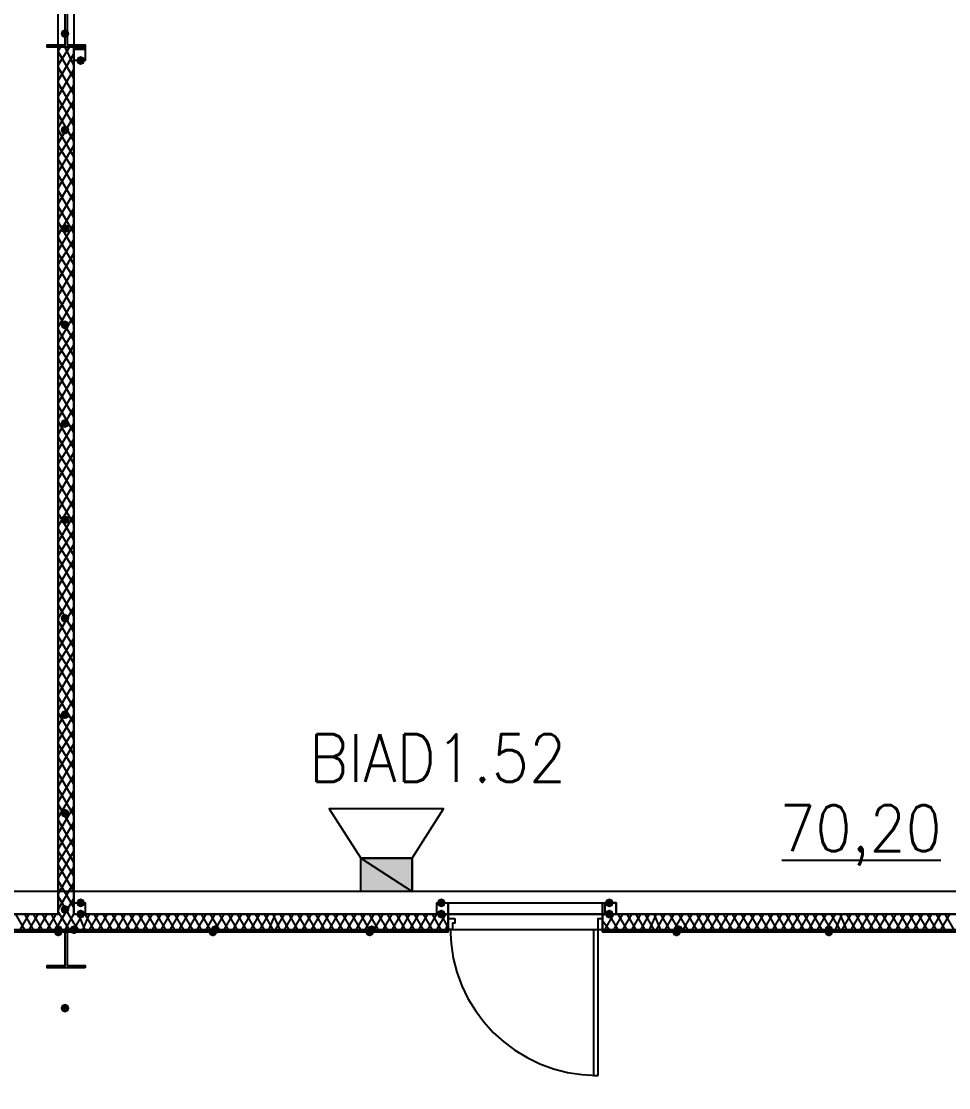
# Model space of a CAD drawing. Header units: millimetres. Extents: x 0 to 420, y 0 to 297.
# Drawn here: x 311 to 328.53, y 183.03 to 203.18 of the extents above; entities that cross this region are included whole.
import ezdxf

# ---------------------------------------------------------------- set-up
doc = ezdxf.new("R2010")
doc.units = ezdxf.units.MM
doc.layers.get('0').update_dxf_attribs({"linetype": 'CONTINUOUS'})
doc.styles.get("Standard").update_dxf_attribs({"font": 'STANDARD'})

msp = doc.modelspace()

# ---------------------------------------------------------------- hatches: boundary and pattern name
at = {"true_color": 0x000007}
for points in [[(311.912, 202.946), (311.887129, 202.886204), (311.827333, 202.861333), (311.767538, 202.886204), (311.742667, 202.946), (311.767537, 203.005796), (311.827333, 203.030667), (311.887129, 203.005796)], [(312.208333, 202.438), (312.183463, 202.378204), (312.123667, 202.353333), (312.063871, 202.378204), (312.039, 202.438), (312.063871, 202.497796), (312.123667, 202.522667), (312.183462, 202.497796)], [(311.912, 201.125667), (311.887129, 201.065871), (311.827333, 201.041), (311.767538, 201.065871), (311.742667, 201.125667), (311.767537, 201.185462), (311.827333, 201.210333), (311.887129, 201.185463)], [(311.912, 199.263), (311.887129, 199.203204), (311.827333, 199.178333), (311.767538, 199.203204), (311.742667, 199.263), (311.767537, 199.322796), (311.827333, 199.347667), (311.887129, 199.322796)], [(311.912, 197.442667), (311.887129, 197.382871), (311.827333, 197.358), (311.767538, 197.382871), (311.742667, 197.442667), (311.767537, 197.502462), (311.827333, 197.527333), (311.887129, 197.502463)], [(311.912, 195.58), (311.887129, 195.520204), (311.827333, 195.495333), (311.767538, 195.520204), (311.742667, 195.58), (311.767537, 195.639796), (311.827333, 195.664667), (311.887129, 195.639796)], [(311.912, 193.759667), (311.887129, 193.699871), (311.827333, 193.675), (311.767538, 193.699871), (311.742667, 193.759667), (311.767537, 193.819462), (311.827333, 193.844333), (311.887129, 193.819463)], [(311.912, 191.897), (311.887129, 191.837204), (311.827333, 191.812333), (311.767538, 191.837204), (311.742667, 191.897), (311.767537, 191.956796), (311.827333, 191.981667), (311.887129, 191.956796)], [(311.912, 190.076667), (311.887129, 190.016871), (311.827333, 189.992), (311.767538, 190.016871), (311.742667, 190.076667), (311.767537, 190.136462), (311.827333, 190.161333), (311.887129, 190.136463)], [(311.912, 188.214), (311.887129, 188.154204), (311.827333, 188.129333), (311.767538, 188.154204), (311.742667, 188.214), (311.767537, 188.273796), (311.827333, 188.298667), (311.887129, 188.273796)], [(312.208333, 186.520667), (312.183463, 186.460871), (312.123667, 186.436), (312.063871, 186.460871), (312.039, 186.520667), (312.063871, 186.580462), (312.123667, 186.605333), (312.183462, 186.580463)], [(319.024, 186.520667), (318.999129, 186.460871), (318.939333, 186.436), (318.879537, 186.460871), (318.854667, 186.520667), (318.879537, 186.580462), (318.939333, 186.605333), (318.999129, 186.580463)], [(322.199, 186.520667), (322.174129, 186.460871), (322.114333, 186.436), (322.054537, 186.460871), (322.029667, 186.520667), (322.054537, 186.580462), (322.114333, 186.605333), (322.174129, 186.580463)], [(311.912, 186.393667), (311.887129, 186.333871), (311.827333, 186.309), (311.767538, 186.333871), (311.742667, 186.393667), (311.767537, 186.453462), (311.827333, 186.478333), (311.887129, 186.453463)], [(312.208333, 186.309), (312.183463, 186.249204), (312.123667, 186.224333), (312.063871, 186.249204), (312.039, 186.309), (312.063871, 186.368796), (312.123667, 186.393667), (312.183462, 186.368796)], [(319.024, 186.309), (318.999129, 186.249204), (318.939333, 186.224333), (318.879537, 186.249204), (318.854667, 186.309), (318.879537, 186.368796), (318.939333, 186.393667), (318.999129, 186.368796)], [(322.199, 186.309), (322.174129, 186.249204), (322.114333, 186.224333), (322.054537, 186.249204), (322.029667, 186.309), (322.054537, 186.368796), (322.114333, 186.393667), (322.174129, 186.368796)], [(312.081333, 186.012667), (312.056462, 185.952871), (311.996667, 185.928), (311.936871, 185.952871), (311.912, 186.012667), (311.936871, 186.072462), (311.996667, 186.097333), (312.056462, 186.072463)], [(311.912, 184.531), (311.887129, 184.471204), (311.827333, 184.446333), (311.767538, 184.471204), (311.742667, 184.531), (311.767537, 184.590796), (311.827333, 184.615667), (311.887129, 184.590796)]]:
    msp.add_hatch(color=0, dxfattribs=at).paths.add_polyline_path(points, flags=0)
at = {"true_color": 0x000052}
h = msp.add_hatch(color=0, dxfattribs=at)
h.paths.add_polyline_path([(318.389, 187.367333), (317.415334, 187.367333), (318.389, 186.732333)], flags=0)
h.paths.add_polyline_path([(317.415334, 187.367333), (318.389, 186.732333), (317.415334, 186.732333)], flags=0)
at = {"true_color": 0x000007}
h = msp.add_hatch(color=0, dxfattribs=at)
h.paths.add_polyline_path([(311.700333, 186.012667), (304.630667, 186.012667), (311.700333, 185.970333)], flags=0)
h.paths.add_polyline_path([(304.630667, 186.012667), (311.700333, 185.970333), (304.630667, 185.970333)], flags=0)
at = {"true_color": 0x0000fe}
for points in [[(311.785, 186.012667), (311.760129, 185.952871), (311.700333, 185.928), (311.640538, 185.952871), (311.615667, 186.012667), (311.640537, 186.072462), (311.700333, 186.097333), (311.760129, 186.072463)], [(311.785, 186.012667), (311.760129, 185.952871), (311.700333, 185.928), (311.640538, 185.952871), (311.615667, 186.012667), (311.640537, 186.072462), (311.700333, 186.097333), (311.760129, 186.072463)], [(311.785, 185.970333), (311.760129, 185.910537), (311.700333, 185.885667), (311.640538, 185.910537), (311.615667, 185.970333), (311.640537, 186.030129), (311.700333, 186.055), (311.760129, 186.030129)], [(311.785, 185.970333), (311.760129, 185.910537), (311.700333, 185.885667), (311.640538, 185.910537), (311.615667, 185.970333), (311.640537, 186.030129), (311.700333, 186.055), (311.760129, 186.030129)], [(314.706, 185.970333), (314.681129, 185.910537), (314.621333, 185.885667), (314.561537, 185.910537), (314.536667, 185.970333), (314.561537, 186.030129), (314.621333, 186.055), (314.681129, 186.030129)], [(314.748333, 186.012667), (314.723462, 185.952871), (314.663667, 185.928), (314.603871, 185.952871), (314.579, 186.012667), (314.603871, 186.072462), (314.663667, 186.097333), (314.723462, 186.072463)], [(317.669333, 185.970333), (317.644462, 185.910537), (317.584667, 185.885667), (317.524871, 185.910537), (317.5, 185.970333), (317.524871, 186.030129), (317.584667, 186.055), (317.644462, 186.030129)], [(317.711667, 186.012667), (317.686796, 185.952871), (317.627, 185.928), (317.567204, 185.952871), (317.542333, 186.012667), (317.567204, 186.072462), (317.627, 186.097333), (317.686796, 186.072463)], [(323.469, 185.970333), (323.444129, 185.910537), (323.384333, 185.885667), (323.324537, 185.910537), (323.299667, 185.970333), (323.324537, 186.030129), (323.384333, 186.055), (323.444129, 186.030129)], [(323.511333, 186.012667), (323.486463, 185.952871), (323.426667, 185.928), (323.366871, 185.952871), (323.342, 186.012667), (323.366871, 186.072462), (323.426667, 186.097333), (323.486462, 186.072463)], [(326.347667, 186.012667), (326.322796, 185.952871), (326.263, 185.928), (326.203204, 185.952871), (326.178333, 186.012667), (326.203204, 186.072462), (326.263, 186.097333), (326.322796, 186.072463)], [(326.347667, 185.970333), (326.322796, 185.910537), (326.263, 185.885667), (326.203204, 185.910537), (326.178333, 185.970333), (326.203204, 186.030129), (326.263, 186.055), (326.322796, 186.030129)]]:
    msp.add_hatch(color=0, dxfattribs=at).paths.add_polyline_path(points, flags=0)
at = {"true_color": 0x000007}
h = msp.add_hatch(color=0, dxfattribs=at)
h.paths.add_polyline_path([(319.066333, 186.012667), (311.700333, 186.012667), (319.066333, 185.970333)], flags=0)
h.paths.add_polyline_path([(311.700333, 186.012667), (319.066333, 185.970333), (311.700333, 185.970333)], flags=0)
h = msp.add_hatch(color=0, dxfattribs=at)
h.paths.add_polyline_path([(329.099333, 186.012667), (321.987333, 186.012667), (329.099333, 185.970333)], flags=0)
h.paths.add_polyline_path([(321.987333, 186.012667), (329.099333, 185.970333), (321.987333, 185.970333)], flags=0)

# ---------------------------------------------------------------- linework, layer by layer
at = {"color": 0, "true_color": 0x00002b}
for points in [[(311.700333, 220.810667), (294.597667, 220.810667), (294.597667, 186.309), (311.700333, 186.309)], [(329.099333, 186.309), (329.099333, 220.810667), (311.996667, 220.810667), (311.996667, 186.309)]]:
    msp.add_lwpolyline(points, close=True, dxfattribs=at)
at = {"color": 0, "true_color": 0x000007}
for points in [[(312.208333, 202.692), (311.488667, 202.692), (311.488667, 202.734333), (311.827333, 202.734333), (311.827333, 203.369333), (311.488667, 203.369333), (311.488667, 203.411667), (312.208333, 203.411667), (312.208333, 203.369333), (311.869667, 203.369333), (311.869667, 202.734333), (312.208333, 202.734333)], [(312.208333, 202.438), (311.996667, 202.438), (311.996667, 202.649667), (312.208333, 202.649667), (312.208333, 202.438), (311.996667, 202.438), (311.996667, 202.692), (312.208333, 202.692)], [(312.208333, 186.309), (311.996667, 186.309), (311.996667, 186.520667), (312.208333, 186.520667), (312.208333, 186.309), (311.996667, 186.309), (311.996667, 186.520667), (312.208333, 186.520667)], [(318.854667, 186.520667), (319.066333, 186.520667), (319.066333, 186.309), (318.854667, 186.309), (318.854667, 186.520667), (319.066333, 186.520667), (319.066333, 186.309), (318.854667, 186.309)], [(321.987333, 186.520667), (322.241333, 186.520667), (322.241333, 186.309), (321.987333, 186.309)], [(322.029667, 186.520667), (322.029667, 186.309), (322.241333, 186.309), (322.241333, 186.520667)], [(319.193333, 186.224333), (319.193333, 186.139667), (319.151, 186.139667), (319.151, 186.012667), (319.066333, 186.012667), (319.066333, 186.224333)], [(321.987333, 186.224333), (321.987333, 186.012667), (321.902667, 186.012667), (321.902667, 186.139667), (321.902667, 186.224333)], [(311.700333, 186.012667), (304.630667, 186.012667), (311.700333, 185.970333)], [(304.630667, 186.012667), (311.700333, 185.970333), (304.630667, 185.970333)], [(304.630667, 185.970333), (304.630667, 186.012667), (311.700333, 186.012667), (311.700333, 185.970333), (304.630667, 185.970333), (311.700333, 185.970333), (311.700333, 186.012667), (304.630667, 186.012667)], [(312.208333, 185.293), (311.488667, 185.293), (311.488667, 185.335333), (311.827333, 185.335333), (311.827333, 185.970333), (311.488667, 185.970333), (311.488667, 186.012667), (312.208333, 186.012667), (312.208333, 185.970333), (311.869667, 185.970333), (311.869667, 185.335333), (312.208333, 185.335333)], [(319.066333, 186.012667), (311.700333, 186.012667), (319.066333, 185.970333)], [(311.700333, 186.012667), (319.066333, 185.970333), (311.700333, 185.970333)], [(319.066333, 186.012667), (311.700333, 186.012667), (311.700333, 185.970333), (319.066333, 185.970333)], [(319.066333, 186.012667), (311.700333, 186.012667), (311.700333, 185.970333), (319.066333, 185.970333)], [(321.902667, 183.261), (321.902667, 186.012667), (321.818, 186.012667), (321.818, 183.261)], [(329.099333, 186.012667), (321.987333, 186.012667), (329.099333, 185.970333)], [(321.987333, 186.012667), (329.099333, 185.970333), (321.987333, 185.970333)], [(321.987333, 185.970333), (321.987333, 186.012667), (329.099333, 186.012667), (329.099333, 185.970333), (321.987333, 185.970333), (329.099333, 185.970333), (329.099333, 186.012667), (321.987333, 186.012667)]]:
    msp.add_lwpolyline(points, close=True, dxfattribs=at)
for points in [[(311.827333, 202.692), (311.827333, 203.411667)], [(311.488667, 202.692), (311.488667, 202.734333)], [(311.658, 202.692), (311.658, 202.734333)], [(311.996667, 202.692), (311.996667, 202.734333)], [(312.208333, 202.692), (312.208333, 202.734333)], [(311.700333, 202.607333), (311.742667, 202.692)], [(311.700333, 202.353333), (311.912, 202.692)], [(311.996667, 186.309), (311.996667, 202.692), (311.700333, 202.692), (311.700333, 186.309)], [(311.996667, 202.099333), (311.700333, 202.607333)], [(311.700333, 202.057), (311.996667, 202.565)], [(311.996667, 202.353333), (311.827333, 202.692)], [(311.996667, 202.649667), (311.996667, 202.692)], [(312.123667, 202.649667), (312.123667, 202.692)], [(311.996667, 201.803), (311.700333, 202.311)], [(311.700333, 201.760667), (311.996667, 202.268667)], [(311.996667, 201.506667), (311.700333, 202.014667)], [(311.700333, 201.464333), (311.996667, 201.972333)], [(311.996667, 201.210333), (311.700333, 201.718333)], [(311.700333, 201.168), (311.996667, 201.676)], [(311.996667, 200.914), (311.700333, 201.422)], [(311.700333, 200.871667), (311.996667, 201.379667)], [(311.996667, 200.617667), (311.700333, 201.125667)], [(311.700333, 200.617667), (311.996667, 201.083333)], [(311.700333, 200.321333), (311.996667, 200.829333)], [(311.996667, 200.363667), (311.700333, 200.829333)], [(311.996667, 200.067333), (311.700333, 200.575333)], [(311.700333, 200.025), (311.996667, 200.533)], [(311.996667, 199.771), (311.700333, 200.279)], [(311.700333, 199.728667), (311.996667, 200.236667)], [(311.996667, 199.474667), (311.700333, 199.982667)], [(311.700333, 199.432333), (311.996667, 199.940333)], [(311.996667, 199.178333), (311.700333, 199.686333)], [(311.700333, 199.136), (311.996667, 199.644)], [(311.996667, 198.882), (311.700333, 199.39)], [(311.700333, 198.839667), (311.996667, 199.347667)], [(311.996667, 198.585667), (311.700333, 199.093667)], [(311.700333, 198.585667), (311.996667, 199.051333)], [(311.700333, 198.289333), (311.996667, 198.797333)], [(311.996667, 198.331667), (311.700333, 198.797333)], [(311.996667, 198.035333), (311.700333, 198.543333)], [(311.700333, 197.993), (311.996667, 198.501)], [(311.996667, 197.739), (311.700333, 198.247)], [(311.700333, 197.696667), (311.996667, 198.204667)], [(311.996667, 197.442667), (311.700333, 197.950667)], [(311.700333, 197.400333), (311.996667, 197.908333)], [(311.996667, 197.146333), (311.700333, 197.654333)], [(311.700333, 197.104), (311.996667, 197.612)], [(311.996667, 196.85), (311.700333, 197.358)], [(311.700333, 196.85), (311.996667, 197.315667)], [(311.700333, 196.553667), (311.996667, 197.061667)], [(311.996667, 196.596), (311.700333, 197.061667)], [(311.996667, 196.299667), (311.700333, 196.807667)], [(311.700333, 196.257333), (311.996667, 196.765333)], [(311.996667, 196.003333), (311.700333, 196.511333)], [(311.700333, 195.961), (311.996667, 196.469)], [(311.996667, 195.707), (311.700333, 196.215)], [(311.700333, 195.664667), (311.996667, 196.172667)], [(311.996667, 195.410667), (311.700333, 195.918667)], [(311.700333, 195.368333), (311.996667, 195.876333)], [(311.996667, 195.114333), (311.700333, 195.622333)], [(311.700333, 195.072), (311.996667, 195.58)], [(311.996667, 194.818), (311.700333, 195.326)], [(311.700333, 194.818), (311.996667, 195.283667)], [(311.700333, 194.521667), (311.996667, 195.029667)], [(311.996667, 194.564), (311.700333, 195.029667)], [(311.996667, 194.267667), (311.700333, 194.775667)], [(311.700333, 194.225333), (311.996667, 194.733333)], [(311.996667, 193.971333), (311.700333, 194.479333)], [(311.700333, 193.929), (311.996667, 194.437)], [(311.996667, 193.675), (311.700333, 194.183)], [(311.700333, 193.632667), (311.996667, 194.140667)], [(311.996667, 193.378667), (311.700333, 193.886667)], [(311.700333, 193.336333), (311.996667, 193.844333)], [(311.996667, 193.082333), (311.700333, 193.590333)], [(311.700333, 193.082333), (311.996667, 193.548)], [(311.700333, 192.786), (311.996667, 193.294)], [(311.996667, 192.828333), (311.700333, 193.294)], [(311.996667, 192.532), (311.700333, 193.04)], [(311.700333, 192.489667), (311.996667, 192.997667)], [(311.996667, 192.235667), (311.700333, 192.743667)], [(311.700333, 192.193333), (311.996667, 192.701333)], [(311.996667, 191.939333), (311.700333, 192.447333)], [(311.700333, 191.897), (311.996667, 192.405)], [(311.996667, 191.643), (311.700333, 192.151)], [(311.700333, 191.600667), (311.996667, 192.108667)], [(311.996667, 191.346667), (311.700333, 191.854667)], [(311.700333, 191.304333), (311.996667, 191.812333)], [(311.996667, 191.050333), (311.700333, 191.558333)], [(311.700333, 191.050333), (311.996667, 191.516)], [(311.700333, 190.754), (311.996667, 191.262)], [(311.996667, 190.796333), (311.700333, 191.262)], [(311.996667, 190.5), (311.700333, 191.008)], [(311.700333, 190.457667), (311.996667, 190.965667)], [(311.996667, 190.203667), (311.700333, 190.711667)], [(311.700333, 190.161333), (311.996667, 190.669333)], [(311.996667, 189.907333), (311.700333, 190.415333)], [(311.700333, 189.865), (311.996667, 190.373)], [(311.996667, 189.611), (311.700333, 190.119)], [(311.700333, 189.568667), (311.996667, 190.076667)], [(311.996667, 189.314667), (311.700333, 189.822667)], [(311.700333, 189.314667), (311.996667, 189.780333)], [(311.700333, 189.018333), (311.996667, 189.526333)], [(311.996667, 189.060667), (311.700333, 189.526333)], [(311.996667, 188.764333), (311.700333, 189.272333)], [(311.700333, 188.722), (311.996667, 189.23)], [(311.996667, 188.468), (311.700333, 188.976)], [(311.700333, 188.425667), (311.996667, 188.933667)], [(311.996667, 188.171667), (311.700333, 188.679667)], [(311.700333, 188.129333), (311.996667, 188.637333)], [(311.996667, 187.875333), (311.700333, 188.383333)], [(311.700333, 187.833), (311.996667, 188.341)], [(311.996667, 187.579), (311.700333, 188.087)], [(311.700333, 187.536667), (311.996667, 188.044667)], [(311.996667, 187.282667), (311.700333, 187.790667)], [(311.700333, 187.282667), (311.996667, 187.748333)], [(311.700333, 186.986333), (311.996667, 187.494333)], [(311.996667, 187.028667), (311.700333, 187.494333)], [(311.996667, 186.732333), (311.700333, 187.240333)], [(325.374, 187.325), (328.379667, 187.325)], [(311.700333, 186.69), (311.996667, 187.198)], [(311.996667, 186.436), (311.700333, 186.944)], [(311.700333, 186.393667), (311.996667, 186.901667)], [(311.996667, 186.139667), (311.700333, 186.647667)], [(311.700333, 186.097333), (311.996667, 186.605333)], [(319.066333, 186.436), (319.066333, 186.520667), (320.548, 186.520667)], [(320.548, 186.309), (319.066333, 186.309), (319.066333, 186.436)], [(320.548, 186.520667), (321.987333, 186.520667), (321.987333, 186.436)], [(321.987333, 186.436), (321.987333, 186.309), (320.548, 186.309)], [(311.700333, 186.309), (304.630667, 186.309)], [(311.065333, 186.012667), (310.896, 186.309)], [(310.980667, 186.012667), (311.15, 186.309)], [(311.234667, 186.012667), (311.065333, 186.309)], [(311.15, 186.012667), (311.319333, 186.309)], [(311.404, 186.012667), (311.234667, 186.309)], [(311.319333, 186.012667), (311.488667, 186.309)], [(311.573333, 186.012667), (311.404, 186.309)], [(311.488667, 186.012667), (311.658, 186.309)], [(311.700333, 186.055), (311.573333, 186.309)], [(311.912, 186.012667), (311.700333, 186.351333)], [(311.827333, 186.012667), (311.996667, 186.309)], [(311.996667, 186.012667), (312.166, 186.309)], [(319.066333, 186.309), (311.996667, 186.309)], [(312.208333, 186.012667), (312.081333, 186.309)], [(312.166, 186.012667), (312.293, 186.309)], [(312.377667, 186.012667), (312.208333, 186.309)], [(312.293, 186.012667), (312.462333, 186.309)], [(312.547, 186.012667), (312.377667, 186.309)], [(312.462333, 186.012667), (312.631667, 186.309)], [(312.716333, 186.012667), (312.547, 186.309)], [(312.631667, 186.012667), (312.801, 186.309)], [(312.885667, 186.012667), (312.716333, 186.309)], [(312.801, 186.012667), (312.970333, 186.309)], [(313.055, 186.012667), (312.885667, 186.309)], [(312.970333, 186.012667), (313.139667, 186.309)], [(313.224333, 186.012667), (313.055, 186.309)], [(313.139667, 186.012667), (313.309, 186.309)], [(313.393667, 186.012667), (313.224333, 186.309)], [(313.309, 186.012667), (313.478333, 186.309)], [(313.563, 186.012667), (313.393667, 186.309)], [(313.478333, 186.012667), (313.647667, 186.309)], [(313.732333, 186.012667), (313.563, 186.309)], [(313.647667, 186.012667), (313.817, 186.309)], [(313.901667, 186.012667), (313.732333, 186.309)], [(313.817, 186.012667), (313.986333, 186.309)], [(314.071, 186.012667), (313.901667, 186.309)], [(313.986333, 186.012667), (314.155667, 186.309)], [(314.240333, 186.012667), (314.071, 186.309)], [(314.155667, 186.012667), (314.325, 186.309)], [(314.409667, 186.012667), (314.240333, 186.309)], [(314.325, 186.012667), (314.494333, 186.309)], [(314.579, 186.012667), (314.409667, 186.309)], [(314.494333, 186.012667), (314.663667, 186.309)], [(314.748333, 186.012667), (314.579, 186.309)], [(314.663667, 186.012667), (314.833, 186.309)], [(314.917667, 186.012667), (314.748333, 186.309)], [(314.833, 186.012667), (315.002333, 186.309)], [(315.087, 186.012667), (314.917667, 186.309)], [(315.002333, 186.012667), (315.171667, 186.309)], [(315.256333, 186.012667), (315.087, 186.309)], [(315.171667, 186.012667), (315.341, 186.309)], [(315.425667, 186.012667), (315.256333, 186.309)], [(315.341, 186.012667), (315.510333, 186.309)], [(315.595, 186.012667), (315.425667, 186.309)], [(315.510333, 186.012667), (315.679667, 186.309)], [(315.764333, 186.012667), (315.595, 186.309)], [(315.679667, 186.012667), (315.806667, 186.309)], [(315.891333, 186.012667), (315.764333, 186.309)], [(315.806667, 186.012667), (315.976, 186.309)], [(316.060667, 186.012667), (315.891333, 186.309)], [(315.976, 186.012667), (316.145333, 186.309)], [(316.23, 186.012667), (316.060667, 186.309)], [(316.145333, 186.012667), (316.314667, 186.309)], [(316.399333, 186.012667), (316.23, 186.309)], [(316.314667, 186.012667), (316.484, 186.309)], [(316.568667, 186.012667), (316.399333, 186.309)], [(316.484, 186.012667), (316.653333, 186.309)], [(316.738, 186.012667), (316.568667, 186.309)], [(316.653333, 186.012667), (316.822667, 186.309)], [(316.907333, 186.012667), (316.738, 186.309)], [(316.822667, 186.012667), (316.992, 186.309)], [(317.076667, 186.012667), (316.907333, 186.309)], [(316.992, 186.012667), (317.161333, 186.309)], [(317.246, 186.012667), (317.076667, 186.309)], [(317.161333, 186.012667), (317.330667, 186.309)], [(317.415333, 186.012667), (317.246, 186.309)], [(317.330667, 186.012667), (317.5, 186.309)], [(317.584667, 186.012667), (317.415333, 186.309)], [(317.5, 186.012667), (317.669333, 186.309)], [(317.754, 186.012667), (317.584667, 186.309)], [(317.669333, 186.012667), (317.838667, 186.309)], [(317.923333, 186.012667), (317.754, 186.309)], [(317.838667, 186.012667), (318.008, 186.309)], [(318.092667, 186.012667), (317.923333, 186.309)], [(318.008, 186.012667), (318.177333, 186.309)], [(318.262, 186.012667), (318.092667, 186.309)], [(318.177333, 186.012667), (318.346667, 186.309)], [(318.431333, 186.012667), (318.262, 186.309)], [(318.346667, 186.012667), (318.516, 186.309)], [(318.600667, 186.012667), (318.431333, 186.309)], [(318.516, 186.012667), (318.685333, 186.309)], [(318.77, 186.012667), (318.600667, 186.309)], [(318.685333, 186.012667), (318.854667, 186.309)], [(318.939333, 186.012667), (318.77, 186.309)], [(318.854667, 186.012667), (319.024, 186.309)], [(319.066333, 186.055), (318.939333, 186.309)], [(319.066333, 186.012667), (319.066333, 186.224333), (319.066333, 186.309)], [(319.066333, 186.309), (319.066333, 186.224333), (319.066333, 186.012667), (319.066333, 186.224333)], [(321.987333, 186.266667), (322.029667, 186.309)], [(321.987333, 186.012667), (321.987333, 186.224333), (321.987333, 186.309)], [(321.987333, 186.309), (321.987333, 186.224333), (321.987333, 186.012667), (321.987333, 186.224333)], [(329.099333, 186.309), (321.987333, 186.309)], [(322.029667, 186.012667), (322.199, 186.309)], [(322.283667, 186.012667), (322.114333, 186.309)], [(322.199, 186.012667), (322.368333, 186.309)], [(322.453, 186.012667), (322.283667, 186.309)], [(322.368333, 186.012667), (322.537667, 186.309)], [(322.622333, 186.012667), (322.453, 186.309)], [(322.537667, 186.012667), (322.707, 186.309)], [(322.791667, 186.012667), (322.622333, 186.309)], [(322.707, 186.012667), (322.876333, 186.309)], [(322.961, 186.012667), (322.791667, 186.309)], [(322.876333, 186.012667), (323.003333, 186.309)], [(323.088, 186.012667), (322.961, 186.309)], [(323.003333, 186.012667), (323.172667, 186.309)], [(323.257333, 186.012667), (323.088, 186.309)], [(323.172667, 186.012667), (323.342, 186.309)], [(323.426667, 186.012667), (323.257333, 186.309)], [(323.342, 186.012667), (323.511333, 186.309)], [(323.596, 186.012667), (323.426667, 186.309)], [(323.511333, 186.012667), (323.680667, 186.309)], [(323.765333, 186.012667), (323.596, 186.309)], [(323.680667, 186.012667), (323.85, 186.309)], [(323.934667, 186.012667), (323.765333, 186.309)], [(323.85, 186.012667), (324.019333, 186.309)], [(324.104, 186.012667), (323.934667, 186.309)], [(324.019333, 186.012667), (324.188667, 186.309)], [(324.273333, 186.012667), (324.104, 186.309)], [(324.188667, 186.012667), (324.358, 186.309)], [(324.442667, 186.012667), (324.273333, 186.309)], [(324.358, 186.012667), (324.527333, 186.309)], [(324.612, 186.012667), (324.442667, 186.309)], [(324.527333, 186.012667), (324.696667, 186.309)], [(324.781333, 186.012667), (324.612, 186.309)], [(324.696667, 186.012667), (324.866, 186.309)], [(324.950667, 186.012667), (324.781333, 186.309)], [(324.866, 186.012667), (325.035333, 186.309)], [(325.12, 186.012667), (324.950667, 186.309)], [(325.035333, 186.012667), (325.204667, 186.309)], [(325.289333, 186.012667), (325.12, 186.309)], [(325.204667, 186.012667), (325.374, 186.309)], [(325.458667, 186.012667), (325.289333, 186.309)], [(325.374, 186.012667), (325.543333, 186.309)], [(325.628, 186.012667), (325.458667, 186.309)], [(325.543333, 186.012667), (325.712667, 186.309)], [(325.797333, 186.012667), (325.628, 186.309)], [(325.712667, 186.012667), (325.882, 186.309)], [(325.966667, 186.012667), (325.797333, 186.309)], [(325.882, 186.012667), (326.051333, 186.309)], [(326.136, 186.012667), (325.966667, 186.309)], [(326.051333, 186.012667), (326.220667, 186.309)], [(326.305333, 186.012667), (326.136, 186.309)], [(326.220667, 186.012667), (326.39, 186.309)], [(326.474667, 186.012667), (326.305333, 186.309)], [(326.39, 186.012667), (326.517, 186.309)], [(326.601667, 186.012667), (326.474667, 186.309)], [(326.517, 186.012667), (326.686333, 186.309)], [(326.771, 186.012667), (326.601667, 186.309)], [(326.686333, 186.012667), (326.855667, 186.309)], [(326.940333, 186.012667), (326.771, 186.309)], [(326.855667, 186.012667), (327.025, 186.309)], [(327.109667, 186.012667), (326.940333, 186.309)], [(327.025, 186.012667), (327.194333, 186.309)], [(327.279, 186.012667), (327.109667, 186.309)], [(327.194333, 186.012667), (327.363667, 186.309)], [(327.448333, 186.012667), (327.279, 186.309)], [(327.363667, 186.012667), (327.533, 186.309)], [(327.617667, 186.012667), (327.448333, 186.309)], [(327.533, 186.012667), (327.702333, 186.309)], [(327.787, 186.012667), (327.617667, 186.309)], [(327.702333, 186.012667), (327.871667, 186.309)], [(327.956333, 186.012667), (327.787, 186.309)], [(327.871667, 186.012667), (328.041, 186.309)], [(328.125667, 186.012667), (327.956333, 186.309)], [(328.041, 186.012667), (328.210333, 186.309)], [(328.295, 186.012667), (328.125667, 186.309)], [(328.210333, 186.012667), (328.379667, 186.309)], [(328.464333, 186.012667), (328.295, 186.309)], [(328.379667, 186.012667), (328.549, 186.309)], [(328.633667, 186.012667), (328.464333, 186.309)], [(311.700333, 185.970333), (304.630667, 185.970333), (311.700333, 186.012667), (304.630667, 186.012667)], [(304.630667, 186.012667), (311.700333, 186.012667)], [(311.488667, 185.970333), (311.488667, 186.012667)], [(311.658, 186.012667), (311.700333, 186.097333)], [(311.658, 185.970333), (311.658, 186.012667)], [(311.742667, 186.012667), (311.700333, 186.055)], [(319.066333, 186.012667), (311.700333, 186.012667), (319.066333, 186.012667), (311.700333, 185.970333)], [(311.700333, 186.012667), (311.996667, 186.012667)], [(311.827333, 185.293), (311.827333, 186.012667)], [(312.081333, 186.012667), (311.996667, 186.139667)], [(311.996667, 185.970333), (311.996667, 186.012667)], [(311.996667, 186.012667), (319.066333, 186.012667)], [(312.208333, 185.970333), (312.208333, 186.012667)], [(319.024, 186.012667), (319.066333, 186.139667)], [(319.108667, 186.033833), (319.122982, 185.750325), (319.165, 185.475006), (319.233326, 185.209272), (319.326568, 184.954515), (319.44333, 184.71213), (319.582219, 184.483509), (319.741842, 184.270048), (319.920805, 184.073139), (320.117714, 183.894176), (320.331176, 183.734552), (320.559796, 183.595663), (320.802182, 183.478901), (321.056939, 183.38566), (321.322673, 183.317334), (321.597991, 183.275316), (321.8815, 183.261)], [(322.114333, 186.012667), (321.987333, 186.182)], [(329.099333, 185.970333), (321.987333, 185.970333), (329.099333, 186.012667), (321.987333, 186.012667)], [(321.987333, 186.012667), (329.099333, 186.012667)], [(311.488667, 185.293), (311.488667, 185.335333)], [(311.658, 185.293), (311.658, 185.335333)], [(311.996667, 185.293), (311.996667, 185.335333)], [(312.208333, 185.293), (312.208333, 185.335333)]]:
    msp.add_lwpolyline(points, dxfattribs=at)
at = {"color": 0, "true_color": 0x000005}
msp.add_lwpolyline([(133.011334, 138.006666), (237.236001, 138.006666), (243.924667, 138.006666), (243.924667, 144.060333), (260.942667, 144.060333), (260.942667, 138.006666), (372.745, 138.006666), (372.745, 186.732333), (265.091334, 186.732333), (258.487334, 186.732333), (258.487334, 163.279666), (257.979334, 163.279666), (257.979334, 181.017333), (251.079001, 181.017333), (240.453334, 181.017333), (240.453334, 202.988333), (236.177667, 202.988333), (235.204001, 202.988333), (222.800334, 202.988333), (222.800334, 186.732333), (125.560668, 186.732333)], dxfattribs=at)
at = {"color": 0, "true_color": 0x000052}
msp.add_lwpolyline([(318.389, 187.367333), (318.389, 186.732333), (317.415334, 186.732333), (317.415334, 187.367333), (318.389, 187.367333), (318.981667, 188.298666), (316.822667, 188.298666), (317.415334, 187.367333)], dxfattribs=at)
for points in [[(318.389, 187.367333), (317.415334, 187.367333), (318.389, 186.732333)], [(317.415334, 187.367333), (318.389, 186.732333), (317.415334, 186.732333)]]:
    msp.add_lwpolyline(points, close=True, dxfattribs=at)
at = {"color": 0, "true_color": 0x000008}
msp.add_lwpolyline([(380.746, 138.895667), (380.746, 186.012667), (259.291667, 186.012667), (259.291667, 138.895667)], close=True, dxfattribs=at)

# ---------------------------------------------------------------- texts
at = {"color": 0, "true_color": 0x000007, "attachment_point": 1}
for s, insert, char_height, width in [('BIAD1.52', (316.441667, 189.708206), 0.90154, 4.70804214), ('70,20', (325.331667, 188.366367), 0.872032, 2.76143456)]:
    msp.add_mtext(s, dxfattribs=dict(at, insert=insert, char_height=char_height, width=width))

doc.saveas('drawing.dxf')
